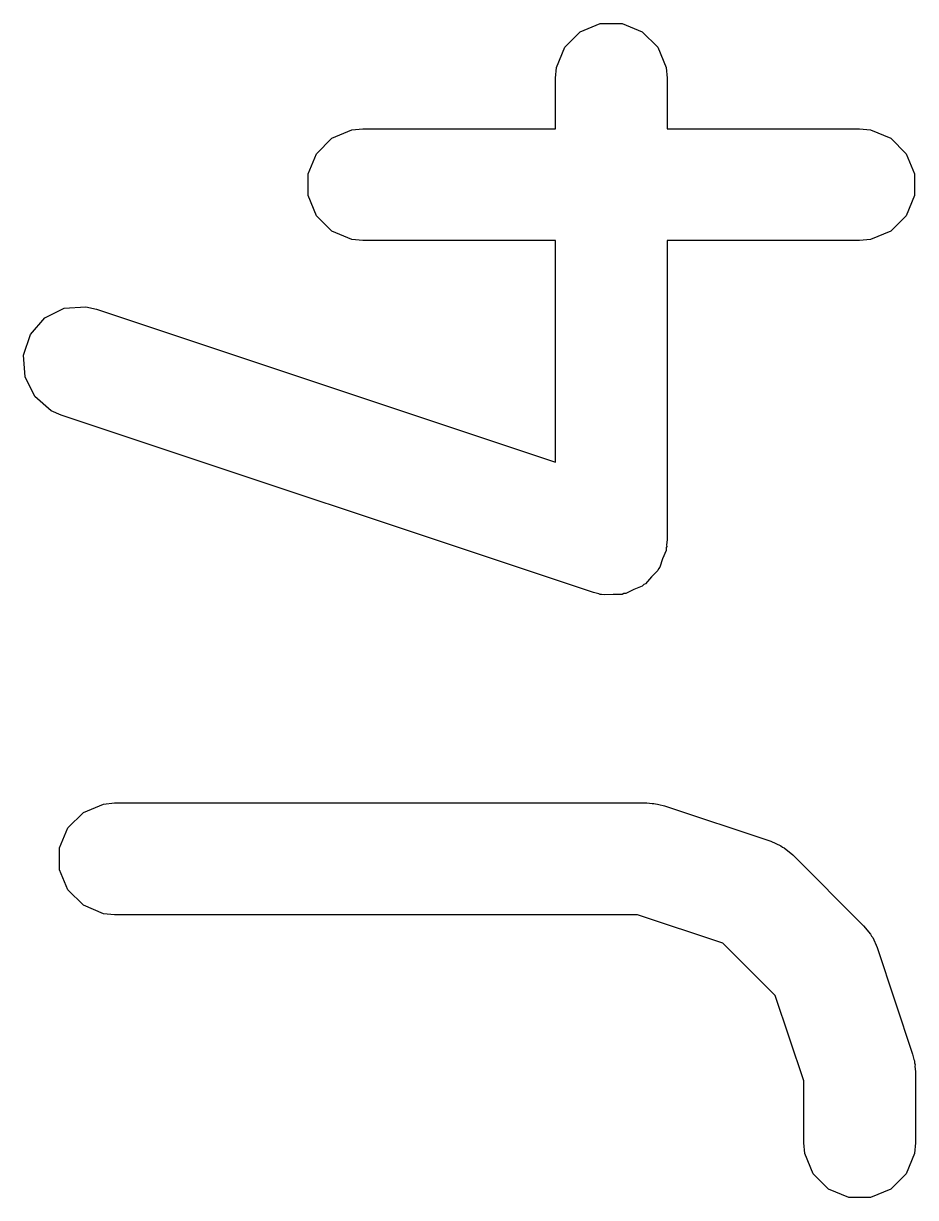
# Model space of a CAD drawing. Header units: millimetres. Extents: x 73 to 176, y -160 to -92.
# Drawn here: x 171.041 to 172.238, y -104.598 to -103.022 of the extents above; entities that cross this region are included whole.
import ezdxf

# ---------------------------------------------------------------- set-up
doc = ezdxf.new("R2010")
doc.units = ezdxf.units.MM
doc.layers.add('F.Fab', color=9, linetype='CONTINUOUS', true_color=0xafafaf)

msp = doc.modelspace()

# ---------------------------------------------------------------- linework, layer by layer
at = {"layer": 'F.Fab', "linetype": 'CONTINUOUS'}
for p, q in [((171.766903, -103.054046), (171.787595, -103.033354)), ((171.787595, -103.033354), (171.814631, -103.022155)), ((171.814631, -103.022155), (171.843895, -103.022155)), ((171.843895, -103.022155), (171.870931, -103.033354)), ((171.870931, -103.033354), (171.891623, -103.054046)), ((171.755704, -103.081082), (171.766903, -103.054046)), ((171.891623, -103.054046), (171.902822, -103.081082)), ((171.754263, -103.095714), (171.755704, -103.081082)), ((171.902822, -103.081082), (171.904263, -103.095714)), ((171.754263, -103.163571), (171.754263, -103.095714)), ((171.904263, -103.095714), (171.904263, -103.163571)), ((171.454262, -103.176211), (171.481298, -103.165012)), ((171.481298, -103.165012), (171.49593, -103.163571)), ((171.49593, -103.163571), (171.754263, -103.163571)), ((171.904263, -103.163571), (172.162597, -103.163571)), ((172.162597, -103.163571), (172.177229, -103.165012)), ((172.177229, -103.165012), (172.204265, -103.176211)), ((171.43357, -103.196903), (171.454262, -103.176211)), ((172.204265, -103.176211), (172.224957, -103.196903)), ((171.422371, -103.223939), (171.43357, -103.196903)), ((172.224957, -103.196903), (172.236156, -103.223939)), ((171.422371, -103.253203), (171.422371, -103.223939)), ((172.236156, -103.223939), (172.236156, -103.253203)), ((171.43357, -103.280239), (171.422371, -103.253203)), ((172.236156, -103.253203), (172.224957, -103.280239)), ((171.454262, -103.300931), (171.43357, -103.280239)), ((172.224957, -103.280239), (172.204265, -103.300931)), ((171.481298, -103.31213), (171.454262, -103.300931)), ((172.204265, -103.300931), (172.177229, -103.31213)), ((171.49593, -103.313571), (171.481298, -103.31213)), ((171.754263, -103.313571), (171.49593, -103.313571)), ((171.754263, -103.610704), (171.754263, -103.313571)), ((172.162597, -103.313571), (171.904263, -103.313571)), ((171.904263, -103.313571), (171.904263, -103.714761)), ((172.177229, -103.31213), (172.162597, -103.313571)), ((171.068995, -103.417416), (171.095168, -103.40433)), ((171.095168, -103.40433), (171.124358, -103.402255)), ((171.124358, -103.402255), (171.138695, -103.405515)), ((171.138695, -103.405515), (171.754263, -103.610704)), ((171.049821, -103.439523), (171.068995, -103.417416)), ((171.040567, -103.467286), (171.049821, -103.439523)), ((171.042642, -103.496476), (171.040567, -103.467286)), ((171.055728, -103.522649), (171.042642, -103.496476)), ((171.077835, -103.541823), (171.055728, -103.522649)), ((171.091261, -103.547817), (171.077835, -103.541823)), ((171.805545, -103.785912), (171.091261, -103.547817)), ((171.903198, -103.725566), (171.902822, -103.729393)), ((171.903674, -103.724141), (171.903198, -103.725566)), ((171.904263, -103.714761), (171.903533, -103.722166)), ((171.903533, -103.722166), (171.903674, -103.724141)), ((171.89822, -103.740502), (171.89442, -103.751903)), ((171.902822, -103.729393), (171.89822, -103.740502)), ((171.891623, -103.756429), (171.88312, -103.764931)), ((171.892654, -103.753938), (171.891623, -103.756429)), ((171.89442, -103.751903), (171.892654, -103.753938)), ((171.875246, -103.774011), (171.872836, -103.775215)), ((171.88312, -103.764931), (171.875246, -103.774011)), ((171.8128, -103.787561), (171.805545, -103.785912)), ((171.814631, -103.78832), (171.8128, -103.787561)), ((171.816135, -103.78832), (171.814631, -103.78832)), ((171.819882, -103.789172), (171.816135, -103.78832)), ((171.831867, -103.78832), (171.819882, -103.789172)), ((171.843895, -103.78832), (171.831867, -103.78832)), ((171.846386, -103.787287), (171.843895, -103.78832)), ((171.849072, -103.787097), (171.846386, -103.787287)), ((171.859819, -103.781723), (171.849072, -103.787097)), ((171.870931, -103.777121), (171.859819, -103.781723)), ((171.872836, -103.775215), (171.870931, -103.777121)), ((171.120929, -104.080973), (171.147965, -104.069774)), ((171.147965, -104.069774), (171.162597, -104.068333)), ((171.162597, -104.068333), (171.876882, -104.068333)), ((171.876882, -104.068333), (171.884287, -104.069062)), ((171.884287, -104.069062), (171.886262, -104.068922)), ((171.886262, -104.068922), (171.888859, -104.069512)), ((171.888859, -104.069512), (171.891514, -104.069774)), ((171.891514, -104.069774), (171.893345, -104.070532)), ((171.893345, -104.070532), (171.900599, -104.072182)), ((171.900599, -104.072182), (172.043456, -104.119801)), ((171.100237, -104.101665), (171.120929, -104.080973)), ((171.089038, -104.128701), (171.100237, -104.101665)), ((172.043456, -104.119801), (172.056881, -104.125795)), ((171.089038, -104.157965), (171.089038, -104.128701)), ((172.056881, -104.125795), (172.058915, -104.127559)), ((172.058915, -104.127559), (172.061406, -104.128591)), ((172.061406, -104.128591), (172.072772, -104.137919)), ((172.072772, -104.137919), (172.168011, -104.233157)), ((171.100237, -104.185001), (171.089038, -104.157965)), ((171.120929, -104.205693), (171.100237, -104.185001)), ((171.147965, -104.216892), (171.120929, -104.205693)), ((171.162597, -104.218333), (171.147965, -104.216892)), ((171.864712, -104.218333), (171.162597, -104.218333)), ((171.979225, -104.256504), (171.864712, -104.218333)), ((172.168011, -104.233157), (172.177339, -104.244522)), ((172.177339, -104.244522), (172.17837, -104.247012)), ((172.17837, -104.247012), (172.180135, -104.249047)), ((172.049426, -104.326704), (171.979225, -104.256504)), ((172.180135, -104.249047), (172.186129, -104.262473)), ((172.186129, -104.262473), (172.233748, -104.405329)), ((172.087597, -104.441217), (172.049426, -104.326704)), ((172.233748, -104.405329), (172.235397, -104.412584)), ((172.235397, -104.412584), (172.236156, -104.414415)), ((172.236156, -104.414415), (172.236417, -104.417068)), ((172.236417, -104.417068), (172.237008, -104.419666)), ((172.237008, -104.419666), (172.236867, -104.42164)), ((172.236867, -104.42164), (172.237597, -104.429047)), ((172.237597, -104.429047), (172.237597, -104.524285)), ((172.087597, -104.524285), (172.087597, -104.441217)), ((172.089038, -104.538917), (172.087597, -104.524285)), ((172.237597, -104.524285), (172.236156, -104.538917)), ((172.100237, -104.565953), (172.089038, -104.538917)), ((172.236156, -104.538917), (172.224957, -104.565953)), ((172.120929, -104.586645), (172.100237, -104.565953)), ((172.224957, -104.565953), (172.204265, -104.586645)), ((172.147965, -104.597844), (172.120929, -104.586645)), ((172.204265, -104.586645), (172.177229, -104.597844)), ((172.177229, -104.597844), (172.147965, -104.597844))]:
    msp.add_line(p, q, dxfattribs=at)

doc.saveas('drawing.dxf')
